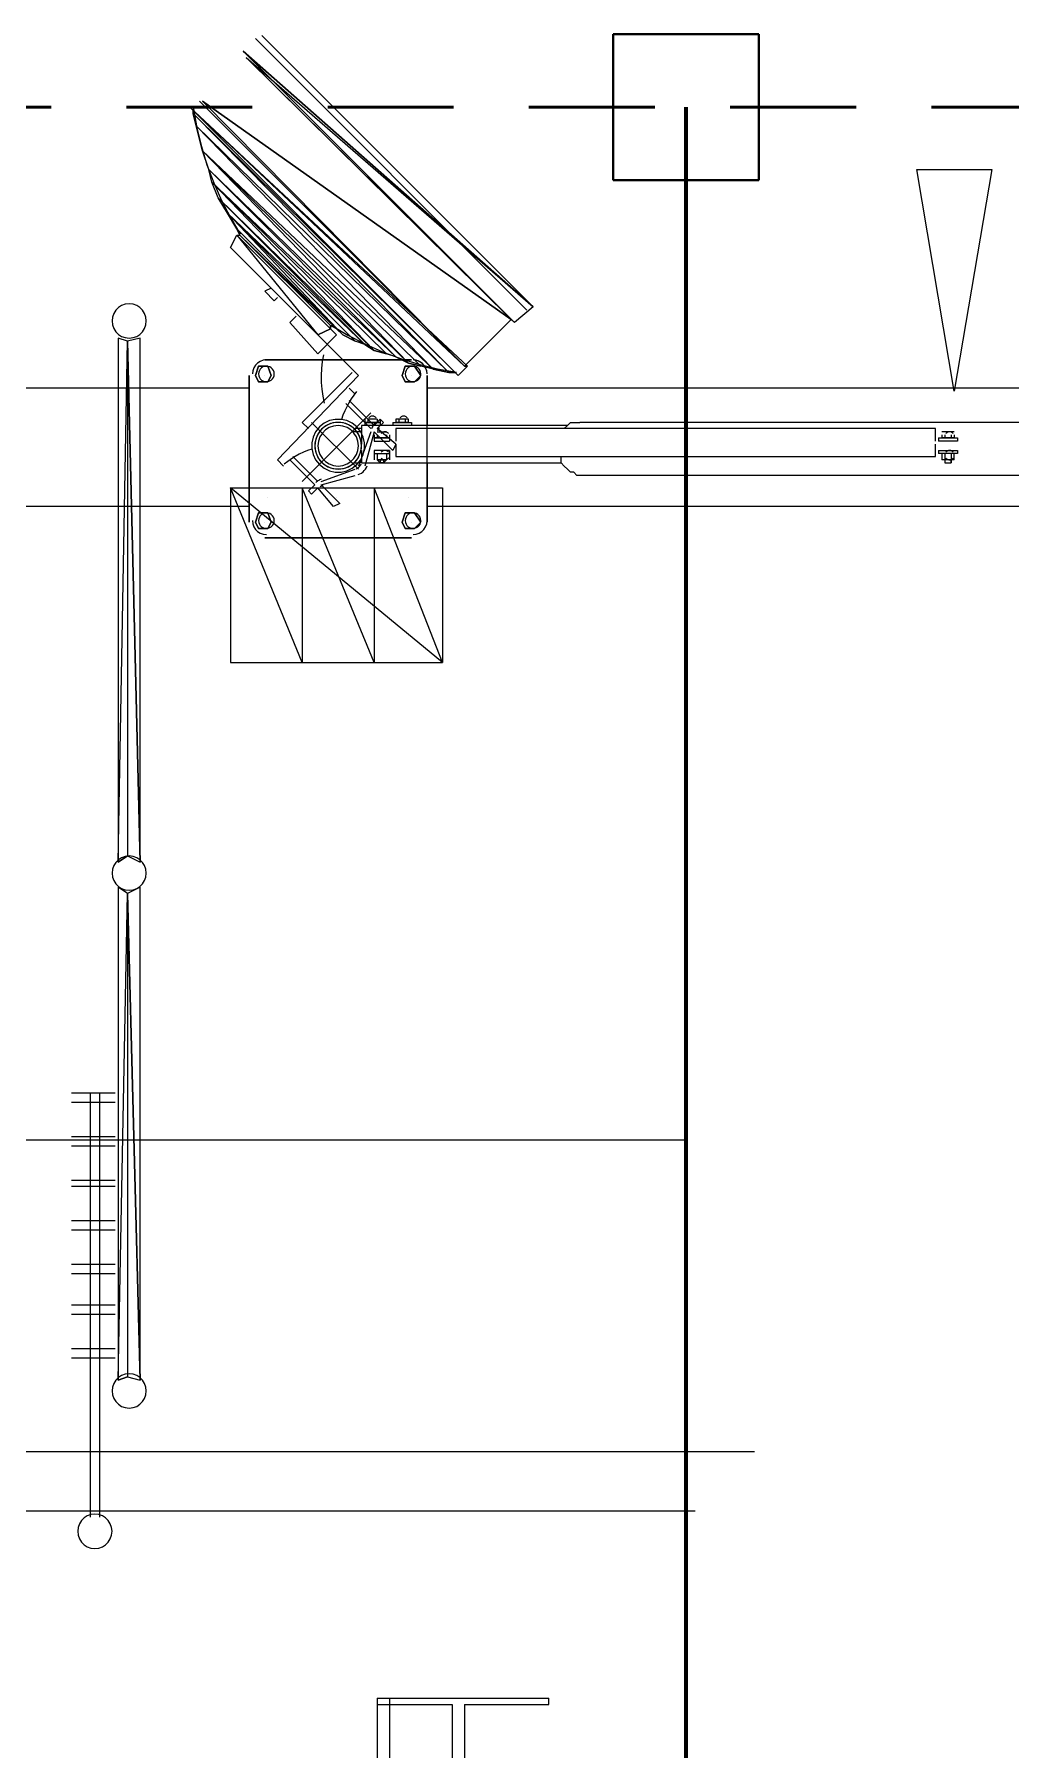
# Paper-space layout '03 Scan Locations' of a CAD drawing. Header units: millimetres. Extents: x 5 to 415, y 5 to 292.
# Drawn here: x 170.64 to 190.05, y 212.36 to 246.45 of the extents above; entities that cross this region are included whole.
import ezdxf

# ---------------------------------------------------------------- set-up
doc = ezdxf.new("R2010")
doc.units = ezdxf.units.MM
doc.linetypes.add('DASHED_REVIEW', pattern=[4, 2.5, -1.5])
for name, color, linetype in [('BEAMS', 7, 'Continuous'), ('EXISTING', 7, 'Continuous'), ('LOAD_BEARING_WALLS', 7, 'Continuous'), ('PHOTO_COLUMNS', 7, 'Continuous'), ('PROPOSED', 7, 'Continuous')]:
    doc.layers.add(name, color=color, linetype=linetype)

# ---------------------------------------------------------------- blocks, each defined once
blk = doc.blocks.new('SHEET_03')
at = {"layer": 'BEAMS', "color": 7, "linetype": 'DASHED_REVIEW', "lineweight": 50}
blk.add_line((136.476, 245), (207.032, 245), dxfattribs=at)
at = {"layer": 'EXISTING', "color": 254, "linetype": 'Continuous', "lineweight": 13}
for p, q in [((175.164, 246.426), (180.558, 241.032)), ((174.792, 246.116), (180.558, 241.032)), ((180.558, 241.032), (174.792, 246.116)), ((174.854, 245.992), (180.186, 240.722)), ((174.854, 245.992), (180.124, 240.784)), ((180.186, 240.722), (174.854, 245.992)), ((174.854, 245.992), (180.558, 241.032)), ((173.738, 245), (179.07, 239.668)), ((179.07, 239.668), (173.738, 245)), ((173.738, 245), (179.256, 239.854)), ((179.256, 239.854), (173.738, 245)), ((179.194, 239.854), (173.738, 245)), ((173.8, 244.938), (179.008, 239.73)), ((179.07, 239.668), (173.8, 244.938)), ((179.008, 239.73), (173.8, 244.876)), ((173.8, 244.876), (178.884, 239.73)), ((173.862, 244.628), (173.8, 244.876)), ((173.924, 245.124), (179.194, 239.854)), ((179.194, 239.854), (173.924, 245.124)), ((179.194, 239.854), (173.986, 245.124)), ((173.986, 245.124), (180.124, 240.784)), ((180.124, 240.784), (173.986, 245.124)), ((178.884, 239.73), (173.862, 244.628)), ((173.862, 244.628), (178.574, 239.792)), ((173.986, 244.132), (173.862, 244.628)), ((178.326, 239.854), (173.986, 244.132)), ((173.986, 244.132), (178.574, 239.792)), ((173.986, 244.132), (178.078, 239.916)), ((174.11, 243.76), (173.986, 244.132)), ((178.574, 239.792), (173.986, 244.132)), ((178.078, 239.916), (174.11, 243.76)), ((174.11, 243.76), (177.83, 240.04)), ((174.172, 243.512), (174.11, 243.76)), ((177.644, 240.102), (174.172, 243.512)), ((174.172, 243.512), (177.83, 240.04)), ((174.172, 243.512), (177.396, 240.164)), ((174.296, 243.202), (174.172, 243.512)), ((177.83, 240.04), (174.172, 243.512)), ((188.928, 239.358), (188.184, 243.76)), ((188.184, 243.76), (189.672, 243.76)), ((189.672, 243.76), (188.928, 239.358)), ((177.396, 240.164), (174.296, 243.202)), ((174.296, 243.202), (177.21, 240.288)), ((174.482, 242.892), (174.296, 243.202)), ((177.024, 240.35), (174.482, 242.892)), ((174.482, 242.892), (176.776, 240.474)), ((174.668, 242.582), (174.482, 242.892)), ((174.482, 242.892), (177.21, 240.288)), ((177.21, 240.288), (174.482, 242.892)), ((174.544, 242.21), (174.668, 242.458)), ((176.652, 240.598), (174.668, 242.582)), ((174.668, 242.582), (176.776, 240.474)), ((176.776, 240.474), (174.668, 242.582)), ((176.528, 240.598), (174.668, 242.458)), ((174.668, 242.458), (176.28, 240.474)), ((174.668, 242.458), (176.528, 240.598)), ((176.528, 240.66), (174.73, 242.458)), ((174.73, 242.458), (176.652, 240.598)), ((176.28, 240.474), (174.544, 242.21)), ((180.124, 240.784), (179.194, 239.854)), ((180.558, 241.032), (180.186, 240.722)), ((172.312, 240.412), (172.312, 229.996)), ((172.498, 240.35), (172.312, 240.412)), ((172.746, 240.412), (172.498, 240.35)), ((172.746, 229.996), (172.746, 240.412)), ((176.28, 240.474), (176.528, 240.598)), ((176.776, 240.474), (177.024, 240.35)), ((172.312, 229.996), (172.498, 240.35)), ((172.498, 240.35), (172.498, 230.12)), ((172.746, 229.996), (172.498, 240.35)), ((172.498, 240.35), (172.746, 229.996)), ((177.21, 240.288), (177.396, 240.164)), ((177.396, 240.164), (177.644, 240.102)), ((177.83, 240.04), (177.644, 240.102)), ((177.83, 240.04), (178.078, 239.916)), ((178.078, 239.916), (178.326, 239.854)), ((178.574, 239.792), (178.326, 239.854)), ((178.574, 239.792), (178.884, 239.73)), ((178.884, 239.73), (179.008, 239.73)), ((179.256, 239.854), (179.07, 239.668)), ((174.544, 237.436), (174.544, 233.964)), ((178.76, 233.964), (174.544, 237.436)), ((174.544, 237.436), (178.76, 237.436)), ((174.544, 237.436), (175.97, 237.436)), ((175.97, 233.964), (174.544, 237.436)), ((175.97, 237.436), (177.396, 237.436)), ((177.396, 233.964), (175.97, 237.436)), ((175.97, 237.436), (175.97, 233.964)), ((177.396, 237.436), (177.396, 233.964)), ((177.396, 237.436), (178.76, 237.436)), ((178.76, 233.964), (177.396, 237.436)), ((178.76, 237.436), (178.76, 233.964)), ((174.544, 233.964), (178.76, 233.964)), ((174.544, 233.964), (175.97, 233.964)), ((175.97, 233.964), (177.396, 233.964)), ((177.396, 233.964), (178.76, 233.964)), ((172.498, 230.12), (172.312, 229.996)), ((172.498, 230.12), (172.746, 229.996)), ((172.312, 229.5), (172.312, 219.704)), ((172.498, 229.376), (172.312, 229.5)), ((172.746, 229.5), (172.498, 229.376)), ((172.746, 219.704), (172.746, 229.5)), ((172.312, 219.704), (172.498, 229.376)), ((172.498, 229.376), (172.498, 219.766)), ((172.746, 219.704), (172.498, 229.376)), ((172.498, 229.376), (172.746, 219.704)), ((172.25, 225.408), (171.382, 225.408)), ((171.754, 225.408), (171.754, 219.58)), ((171.94, 225.408), (171.94, 219.58)), ((172.25, 225.222), (171.382, 225.222)), ((172.25, 224.54), (171.382, 224.54)), ((172.25, 224.354), (171.382, 224.354)), ((172.25, 223.672), (171.382, 223.672)), ((172.25, 223.548), (171.382, 223.548)), ((172.25, 222.866), (171.382, 222.866)), ((172.25, 222.68), (171.382, 222.68)), ((172.25, 221.998), (171.382, 221.998)), ((172.25, 221.812), (171.382, 221.812)), ((172.25, 221.192), (171.382, 221.192)), ((172.25, 221.006), (171.382, 221.006)), ((172.25, 220.324), (171.382, 220.324)), ((172.25, 220.138), (171.382, 220.138)), ((171.754, 219.58), (171.754, 216.976)), ((171.94, 219.58), (171.94, 216.976)), ((172.498, 219.766), (172.312, 219.704)), ((172.498, 219.766), (172.746, 219.704)), ((184.96, 218.278), (145.714, 218.278)), ((183.782, 217.1), (144.536, 217.1)), ((171.541, 216.847), (171.515, 216.775)), ((171.581, 216.91), (171.541, 216.847)), ((171.634, 216.963), (171.581, 216.91)), ((171.697, 217.003), (171.634, 216.963)), ((171.769, 217.029), (171.697, 217.003)), ((171.847, 217.038), (171.769, 217.029)), ((171.925, 217.029), (171.847, 217.038)), ((171.997, 217.003), (171.925, 217.029)), ((172.06, 216.963), (171.997, 217.003)), ((172.113, 216.91), (172.06, 216.963)), ((172.153, 216.847), (172.113, 216.91)), ((172.179, 216.775), (172.153, 216.847)), ((171.515, 216.775), (171.506, 216.697)), ((171.506, 216.697), (171.515, 216.619)), ((171.515, 216.619), (171.541, 216.547)), ((171.541, 216.547), (171.581, 216.484)), ((172.113, 216.484), (172.153, 216.547)), ((172.153, 216.547), (172.179, 216.619)), ((172.188, 216.697), (172.179, 216.775)), ((172.179, 216.619), (172.188, 216.697)), ((171.581, 216.484), (171.634, 216.431)), ((171.634, 216.431), (171.697, 216.391)), ((171.697, 216.391), (171.769, 216.365)), ((171.769, 216.365), (171.847, 216.356)), ((171.847, 216.356), (171.925, 216.365)), ((171.925, 216.365), (171.997, 216.391)), ((171.997, 216.391), (172.06, 216.431)), ((172.06, 216.431), (172.113, 216.484)), ((177.458, 213.38), (180.868, 213.38)), ((177.458, 213.38), (177.458, 209.722)), ((177.458, 213.256), (178.946, 213.256)), ((177.706, 213.38), (177.706, 209.722)), ((178.946, 213.256), (178.946, 209.846)), ((179.194, 213.256), (179.194, 209.846)), ((179.194, 213.256), (180.868, 213.256)), ((180.868, 213.256), (180.868, 213.38))]:
    blk.add_line(p, q, dxfattribs=at)
at = {"layer": 'EXISTING', "color": 254, "linetype": 'Continuous', "lineweight": 25}
blk.add_line((136.476, 224.478), (183.596, 224.478), dxfattribs=at)
at = {"layer": 'LOAD_BEARING_WALLS', "color": 7, "linetype": 'Continuous', "lineweight": 70}
blk.add_line((183.596, 245), (183.596, 125.09), dxfattribs=at)
at = {"layer": 'PHOTO_COLUMNS', "color": 7, "linetype": 'Continuous', "lineweight": 40}
for p, q in [((182.146, 246.45), (185.046, 246.45)), ((182.146, 243.55), (182.146, 246.45)), ((185.046, 246.45), (185.046, 243.55)), ((185.046, 243.55), (182.146, 243.55))]:
    blk.add_line(p, q, dxfattribs=at)
at = {"layer": 'PROPOSED', "color": 250, "linetype": 'Continuous', "lineweight": 13}
for p, q in [((175.04, 246.364), (180.434, 240.97)), ((174.792, 246.116), (180.186, 240.722)), ((173.8, 244.938), (173.738, 245)), ((173.8, 244.876), (173.8, 244.938)), ((173.807, 244.967), (173.874, 244.59)), ((173.874, 244.59), (173.964, 244.218)), ((173.964, 244.218), (174.076, 243.853)), ((174.076, 243.853), (174.21, 243.495)), ((174.21, 243.495), (174.365, 243.146)), ((174.365, 243.146), (174.541, 242.806)), ((174.541, 242.806), (174.738, 242.477)), ((174.73, 242.458), (174.668, 242.582)), ((174.668, 242.458), (174.73, 242.458)), ((175.35, 241.404), (175.226, 241.342)), ((172.379, 241.059), (172.316, 241.019)), ((172.451, 241.085), (172.379, 241.059)), ((172.529, 241.094), (172.451, 241.085)), ((172.607, 241.085), (172.529, 241.094)), ((172.679, 241.059), (172.607, 241.085)), ((172.742, 241.019), (172.679, 241.059)), ((175.226, 241.342), (175.412, 241.156)), ((175.474, 241.218), (175.412, 241.156)), ((172.197, 240.831), (172.188, 240.753)), ((172.188, 240.753), (172.197, 240.675)), ((172.223, 240.903), (172.197, 240.831)), ((172.263, 240.966), (172.223, 240.903)), ((172.316, 241.019), (172.263, 240.966)), ((172.795, 240.966), (172.742, 241.019)), ((172.835, 240.903), (172.795, 240.966)), ((172.861, 240.831), (172.835, 240.903)), ((172.87, 240.753), (172.861, 240.831)), ((172.861, 240.675), (172.87, 240.753)), ((175.846, 240.846), (175.722, 240.722)), ((176.28, 240.102), (175.722, 240.722)), ((179.194, 239.854), (180.124, 240.784)), ((180.186, 240.722), (180.124, 240.784)), ((172.197, 240.675), (172.223, 240.603)), ((172.223, 240.603), (172.263, 240.54)), ((172.263, 240.54), (172.316, 240.487)), ((172.316, 240.487), (172.379, 240.447)), ((172.379, 240.447), (172.451, 240.421)), ((172.451, 240.421), (172.529, 240.412)), ((172.529, 240.412), (172.607, 240.421)), ((172.607, 240.421), (172.679, 240.447)), ((172.679, 240.447), (172.742, 240.487)), ((172.742, 240.487), (172.795, 240.54)), ((172.795, 240.54), (172.835, 240.603)), ((172.835, 240.603), (172.861, 240.675)), ((176.528, 240.598), (176.28, 240.474)), ((176.652, 240.474), (176.28, 240.102)), ((176.28, 240.474), (177.086, 239.668)), ((176.652, 240.598), (176.528, 240.66)), ((176.528, 240.66), (176.528, 240.598)), ((176.528, 240.598), (176.528, 240.66)), ((176.528, 240.598), (176.652, 240.474)), ((176.547, 240.668), (176.876, 240.471)), ((176.776, 240.474), (176.652, 240.598)), ((177.024, 240.35), (176.776, 240.474)), ((176.876, 240.471), (177.216, 240.295)), ((176.39, 240.081), (176.365, 239.945)), ((177.21, 240.288), (177.024, 240.35)), ((177.396, 240.164), (177.21, 240.288)), ((177.216, 240.295), (177.565, 240.14)), ((177.644, 240.102), (177.396, 240.164)), ((177.565, 240.14), (177.923, 240.006)), ((178.078, 239.916), (177.83, 240.04)), ((174.985, 239.763), (174.978, 239.699)), ((175.006, 239.822), (174.985, 239.763)), ((175.039, 239.873), (175.006, 239.822)), ((175.083, 239.917), (175.039, 239.873)), ((175.102, 239.854), (175.04, 239.668)), ((175.04, 239.668), (175.102, 239.854)), ((175.134, 239.95), (175.083, 239.917)), ((175.288, 239.854), (175.102, 239.854)), ((175.102, 239.854), (175.288, 239.854)), ((175.106, 239.735), (175.102, 239.699)), ((175.102, 239.699), (175.106, 239.663)), ((175.118, 239.767), (175.106, 239.735)), ((175.136, 239.796), (175.118, 239.767)), ((175.193, 239.971), (175.134, 239.95)), ((175.16, 239.82), (175.136, 239.796)), ((175.189, 239.838), (175.16, 239.82)), ((175.221, 239.85), (175.189, 239.838)), ((175.257, 239.978), (175.193, 239.971)), ((175.257, 239.854), (175.221, 239.85)), ((178.14, 239.978), (175.226, 239.978)), ((175.226, 239.978), (178.14, 239.978)), ((175.293, 239.85), (175.257, 239.854)), ((175.35, 239.668), (175.288, 239.854)), ((175.288, 239.854), (175.35, 239.668)), ((175.325, 239.838), (175.293, 239.85)), ((175.354, 239.82), (175.325, 239.838)), ((175.378, 239.796), (175.354, 239.82)), ((175.396, 239.767), (175.378, 239.796)), ((175.408, 239.735), (175.396, 239.767)), ((175.412, 239.699), (175.408, 239.735)), ((175.408, 239.663), (175.412, 239.699)), ((175.97, 238.738), (176.962, 239.73)), ((176.349, 239.808), (176.342, 239.67)), ((176.365, 239.945), (176.349, 239.808)), ((177.923, 240.006), (178.288, 239.894)), ((178.016, 239.854), (177.954, 239.668)), ((177.954, 239.668), (178.016, 239.854)), ((178.202, 239.854), (178.016, 239.854)), ((178.016, 239.854), (178.202, 239.854)), ((178.02, 239.735), (178.016, 239.699)), ((178.016, 239.699), (178.02, 239.663)), ((178.032, 239.767), (178.02, 239.735)), ((178.05, 239.796), (178.032, 239.767)), ((178.074, 239.82), (178.05, 239.796)), ((178.103, 239.838), (178.074, 239.82)), ((178.326, 239.854), (178.078, 239.916)), ((178.135, 239.85), (178.103, 239.838)), ((178.171, 239.854), (178.135, 239.85)), ((178.223, 239.973), (178.171, 239.978)), ((178.235, 239.971), (178.171, 239.978)), ((178.207, 239.85), (178.171, 239.854)), ((178.326, 239.668), (178.202, 239.854)), ((178.202, 239.854), (178.326, 239.668)), ((178.239, 239.838), (178.207, 239.85)), ((178.273, 239.959), (178.223, 239.973)), ((178.294, 239.95), (178.235, 239.971)), ((178.268, 239.82), (178.239, 239.838)), ((178.292, 239.796), (178.268, 239.82)), ((178.318, 239.936), (178.273, 239.959)), ((178.288, 239.894), (178.66, 239.804)), ((178.31, 239.767), (178.292, 239.796)), ((178.346, 239.917), (178.294, 239.95)), ((178.322, 239.735), (178.31, 239.767)), ((178.358, 239.906), (178.318, 239.936)), ((178.326, 239.699), (178.322, 239.735)), ((178.322, 239.663), (178.326, 239.699)), ((178.389, 239.873), (178.346, 239.917)), ((178.393, 239.868), (178.358, 239.906)), ((178.422, 239.822), (178.389, 239.873)), ((178.42, 239.825), (178.393, 239.868)), ((178.439, 239.776), (178.42, 239.825)), ((178.443, 239.763), (178.422, 239.822)), ((178.442, 239.765), (178.439, 239.776)), ((178.444, 239.755), (178.442, 239.765)), ((178.45, 239.699), (178.443, 239.763)), ((178.446, 239.744), (178.444, 239.755)), ((178.448, 239.732), (178.446, 239.744)), ((178.449, 239.721), (178.448, 239.732)), ((178.45, 239.71), (178.449, 239.721)), ((178.45, 239.699), (178.45, 239.71)), ((178.884, 239.73), (178.574, 239.792)), ((178.66, 239.804), (179.037, 239.737)), ((179.008, 239.73), (178.884, 239.73)), ((179.07, 239.668), (179.008, 239.73)), ((179.194, 239.854), (179.256, 239.854)), ((174.916, 239.42), (151.604, 239.42)), ((174.916, 239.668), (174.916, 236.754)), ((174.916, 236.754), (174.916, 239.668)), ((175.04, 239.668), (175.102, 239.544)), ((175.102, 239.544), (175.04, 239.668)), ((175.102, 239.544), (175.288, 239.544)), ((175.288, 239.544), (175.102, 239.544)), ((175.106, 239.663), (175.118, 239.631)), ((175.118, 239.631), (175.136, 239.602)), ((175.136, 239.602), (175.16, 239.578)), ((175.16, 239.578), (175.189, 239.56)), ((175.189, 239.56), (175.221, 239.548)), ((175.221, 239.548), (175.257, 239.544)), ((175.226, 239.668), (175.226, 239.668)), ((175.257, 239.544), (175.293, 239.548)), ((175.288, 239.544), (175.35, 239.668)), ((175.35, 239.668), (175.288, 239.544)), ((175.293, 239.548), (175.325, 239.56)), ((175.325, 239.56), (175.354, 239.578)), ((175.354, 239.578), (175.378, 239.602)), ((175.378, 239.602), (175.396, 239.631)), ((175.396, 239.631), (175.408, 239.663)), ((175.474, 237.994), (177.086, 239.668)), ((176.342, 239.67), (176.345, 239.532)), ((176.345, 239.532), (176.356, 239.394)), ((176.356, 239.394), (176.377, 239.258)), ((177.024, 239.296), (176.9, 239.42)), ((177.049, 239.349), (176.994, 239.276)), ((177.954, 239.668), (178.016, 239.544)), ((178.016, 239.544), (177.954, 239.668)), ((178.016, 239.544), (178.202, 239.544)), ((178.202, 239.544), (178.016, 239.544)), ((178.02, 239.663), (178.032, 239.631)), ((178.032, 239.631), (178.05, 239.602)), ((178.05, 239.602), (178.074, 239.578)), ((178.074, 239.578), (178.103, 239.56)), ((178.103, 239.56), (178.135, 239.548)), ((178.135, 239.548), (178.171, 239.544)), ((178.14, 239.668), (178.14, 239.668)), ((178.171, 239.544), (178.207, 239.548)), ((178.202, 239.544), (178.326, 239.668)), ((178.326, 239.668), (178.202, 239.544)), ((178.207, 239.548), (178.239, 239.56)), ((178.239, 239.56), (178.268, 239.578)), ((178.268, 239.578), (178.292, 239.602)), ((178.292, 239.602), (178.31, 239.631)), ((178.31, 239.631), (178.322, 239.663)), ((178.45, 238.986), (178.45, 239.668)), ((178.45, 239.668), (178.45, 238.676)), ((199.034, 239.42), (178.45, 239.42)), ((176.377, 239.258), (176.407, 239.122)), ((176.853, 239.045), (176.814, 238.964)), ((177.334, 238.614), (176.838, 239.11)), ((176.896, 239.125), (176.853, 239.045)), ((176.943, 239.202), (176.896, 239.125)), ((177.396, 238.676), (176.9, 239.172)), ((176.994, 239.276), (176.943, 239.202)), ((177.334, 238.924), (175.97, 237.56)), ((175.97, 237.56), (177.334, 238.924)), ((176.094, 238.614), (175.97, 238.738)), ((177.086, 237.808), (176.156, 238.738)), ((176.406, 238.721), (176.31, 238.646)), ((176.438, 238.669), (176.354, 238.602)), ((176.479, 238.691), (176.392, 238.636)), ((176.512, 238.772), (176.406, 238.721)), ((176.532, 238.713), (176.438, 238.669)), ((176.576, 238.726), (176.479, 238.691)), ((176.591, 238.665), (176.506, 238.635)), ((176.625, 238.797), (176.512, 238.772)), ((176.632, 238.735), (176.532, 238.713)), ((176.683, 238.738), (176.576, 238.726)), ((176.683, 238.676), (176.591, 238.665)), ((176.741, 238.797), (176.625, 238.797)), ((176.734, 238.735), (176.632, 238.735)), ((176.79, 238.726), (176.683, 238.738)), ((176.775, 238.665), (176.683, 238.676)), ((176.834, 238.713), (176.734, 238.735)), ((176.854, 238.772), (176.741, 238.797)), ((176.779, 238.881), (176.748, 238.796)), ((176.86, 238.635), (176.775, 238.665)), ((176.814, 238.964), (176.779, 238.881)), ((176.888, 238.691), (176.79, 238.726)), ((176.928, 238.669), (176.834, 238.713)), ((176.96, 238.721), (176.854, 238.772)), ((176.974, 238.636), (176.888, 238.691)), ((177.012, 238.602), (176.928, 238.669)), ((177.056, 238.646), (176.96, 238.721)), ((181.24, 238.676), (177.148, 238.676)), ((177.148, 238.676), (177.148, 238.304)), ((177.21, 238.8), (177.21, 238.738)), ((177.52, 238.738), (177.21, 238.738)), ((177.21, 238.738), (177.21, 238.676)), ((177.21, 238.738), (177.52, 238.738)), ((177.52, 238.676), (177.21, 238.676)), ((177.458, 238.8), (177.272, 238.8)), ((177.272, 238.8), (177.272, 238.738)), ((177.272, 238.8), (177.272, 238.8)), ((177.299, 238.834), (177.291, 238.825)), ((177.308, 238.842), (177.299, 238.834)), ((177.318, 238.849), (177.308, 238.842)), ((177.329, 238.855), (177.318, 238.849)), ((177.341, 238.859), (177.329, 238.855)), ((177.353, 238.861), (177.341, 238.859)), ((177.365, 238.862), (177.353, 238.861)), ((177.371, 238.659), (177.362, 238.643)), ((177.377, 238.861), (177.365, 238.862)), ((177.38, 238.675), (177.371, 238.659)), ((177.389, 238.859), (177.377, 238.861)), ((177.391, 238.69), (177.38, 238.675)), ((177.401, 238.855), (177.389, 238.859)), ((177.403, 238.705), (177.391, 238.69)), ((177.52, 238.8), (177.396, 238.676)), ((177.412, 238.849), (177.401, 238.855)), ((177.416, 238.718), (177.403, 238.705)), ((177.422, 238.842), (177.412, 238.849)), ((177.431, 238.834), (177.422, 238.842)), ((177.439, 238.825), (177.431, 238.834)), ((177.458, 238.8), (177.458, 238.738)), ((177.458, 238.8), (177.458, 238.8)), ((177.458, 238.614), (177.582, 238.738)), ((177.582, 238.738), (177.52, 238.8)), ((177.52, 238.8), (177.52, 238.738)), ((177.52, 238.738), (177.52, 238.676)), ((177.768, 238.738), (177.768, 238.676)), ((177.768, 238.738), (178.14, 238.738)), ((178.14, 238.676), (177.768, 238.676)), ((178.078, 238.8), (177.83, 238.8)), ((177.83, 238.8), (177.83, 238.738)), ((177.83, 238.8), (177.83, 238.8)), ((178.078, 238.738), (177.83, 238.738)), ((177.892, 238.8), (177.892, 238.738)), ((177.919, 238.834), (177.911, 238.825)), ((177.928, 238.842), (177.919, 238.834)), ((177.938, 238.849), (177.928, 238.842)), ((177.949, 238.855), (177.938, 238.849)), ((177.961, 238.859), (177.949, 238.855)), ((177.973, 238.861), (177.961, 238.859)), ((177.985, 238.862), (177.973, 238.861)), ((177.997, 238.861), (177.985, 238.862)), ((178.009, 238.859), (177.997, 238.861)), ((178.021, 238.855), (178.009, 238.859)), ((178.016, 238.8), (178.016, 238.738)), ((178.032, 238.849), (178.021, 238.855)), ((178.042, 238.842), (178.032, 238.849)), ((178.051, 238.834), (178.042, 238.842)), ((178.059, 238.825), (178.051, 238.834)), ((178.078, 238.738), (178.078, 238.8)), ((178.078, 238.8), (178.078, 238.8)), ((178.14, 238.738), (178.14, 238.676)), ((178.45, 236.754), (178.45, 238.986)), ((181.178, 238.614), (181.24, 238.676)), ((181.24, 238.676), (181.302, 238.738)), ((181.302, 238.738), (181.426, 238.738)), ((181.426, 238.738), (181.488, 238.738)), ((194.384, 238.738), (181.488, 238.738)), ((176.184, 238.444), (176.159, 238.331)), ((176.159, 238.331), (176.159, 238.215)), ((176.235, 238.55), (176.184, 238.444)), ((176.23, 238.38), (176.218, 238.273)), ((176.243, 238.424), (176.221, 238.324)), ((176.221, 238.324), (176.221, 238.222)), ((176.265, 238.478), (176.23, 238.38)), ((176.31, 238.646), (176.235, 238.55)), ((176.288, 238.518), (176.243, 238.424)), ((176.32, 238.564), (176.265, 238.478)), ((176.291, 238.365), (176.28, 238.273)), ((176.354, 238.602), (176.288, 238.518)), ((176.321, 238.45), (176.291, 238.365)), ((176.392, 238.636), (176.32, 238.564)), ((176.369, 238.525), (176.321, 238.45)), ((176.431, 238.587), (176.369, 238.525)), ((176.506, 238.635), (176.431, 238.587)), ((176.935, 238.587), (176.86, 238.635)), ((176.997, 238.525), (176.935, 238.587)), ((177.148, 238.552), (176.962, 238.552)), ((177.046, 238.564), (176.974, 238.636)), ((177.045, 238.45), (176.997, 238.525)), ((177.079, 238.518), (177.012, 238.602)), ((177.148, 238.614), (177.024, 238.614)), ((177.024, 238.614), (177.024, 238.552)), ((177.075, 238.365), (177.045, 238.45)), ((177.101, 238.478), (177.046, 238.564)), ((177.131, 238.55), (177.056, 238.646)), ((177.086, 238.273), (177.075, 238.365)), ((177.123, 238.424), (177.079, 238.518)), ((177.334, 238.552), (177.086, 237.87)), ((177.136, 238.38), (177.101, 238.478)), ((177.145, 238.324), (177.123, 238.424)), ((177.182, 238.444), (177.131, 238.55)), ((177.148, 238.273), (177.136, 238.38)), ((177.145, 238.222), (177.145, 238.324)), ((177.207, 238.331), (177.182, 238.444)), ((177.207, 238.215), (177.207, 238.331)), ((177.396, 238.552), (177.21, 237.87)), ((177.354, 238.626), (177.348, 238.608)), ((177.362, 238.643), (177.354, 238.626)), ((177.768, 238.18), (177.396, 238.552)), ((177.396, 238.49), (177.396, 238.428)), ((177.396, 238.428), (177.706, 238.428)), ((177.706, 238.428), (177.396, 238.428)), ((177.396, 238.428), (177.396, 238.366)), ((177.396, 238.366), (177.706, 238.366)), ((177.83, 238.304), (177.458, 238.614)), ((177.458, 238.552), (177.644, 238.552)), ((177.458, 238.49), (177.458, 238.428)), ((177.458, 238.49), (177.458, 238.49)), ((177.469, 238.579), (177.466, 238.57)), ((177.474, 238.589), (177.469, 238.579)), ((177.478, 238.598), (177.474, 238.589)), ((177.484, 238.607), (177.478, 238.598)), ((177.49, 238.615), (177.484, 238.607)), ((177.496, 238.623), (177.49, 238.615)), ((177.503, 238.631), (177.496, 238.623)), ((177.547, 238.524), (177.539, 238.515)), ((177.556, 238.532), (177.547, 238.524)), ((177.566, 238.539), (177.556, 238.532)), ((177.577, 238.545), (177.566, 238.539)), ((177.589, 238.549), (177.577, 238.545)), ((177.601, 238.551), (177.589, 238.549)), ((177.613, 238.552), (177.601, 238.551)), ((177.625, 238.551), (177.613, 238.552)), ((177.637, 238.549), (177.625, 238.551)), ((177.649, 238.545), (177.637, 238.549)), ((177.644, 238.49), (177.644, 238.428)), ((177.644, 238.49), (177.644, 238.49)), ((177.66, 238.539), (177.649, 238.545)), ((177.67, 238.532), (177.66, 238.539)), ((177.679, 238.524), (177.67, 238.532)), ((177.687, 238.515), (177.679, 238.524)), ((177.706, 238.49), (177.706, 238.428)), ((177.706, 238.428), (177.706, 238.366)), ((188.556, 238.614), (177.83, 238.614)), ((177.83, 238.614), (177.83, 238.366)), ((188.556, 238.366), (188.556, 238.614)), ((188.618, 238.428), (188.618, 238.366)), ((188.618, 238.428), (188.99, 238.428)), ((188.99, 238.366), (188.618, 238.366)), ((188.928, 238.552), (188.68, 238.552)), ((188.68, 238.49), (188.68, 238.428)), ((188.68, 238.49), (188.68, 238.49)), ((188.928, 238.428), (188.68, 238.428)), ((188.742, 238.49), (188.742, 238.428)), ((188.769, 238.524), (188.761, 238.515)), ((188.778, 238.532), (188.769, 238.524)), ((188.788, 238.539), (188.778, 238.532)), ((188.799, 238.545), (188.788, 238.539)), ((188.811, 238.549), (188.799, 238.545)), ((188.823, 238.551), (188.811, 238.549)), ((188.835, 238.552), (188.823, 238.551)), ((188.847, 238.551), (188.835, 238.552)), ((188.859, 238.549), (188.847, 238.551)), ((188.871, 238.545), (188.859, 238.549)), ((188.866, 238.49), (188.866, 238.428)), ((188.882, 238.539), (188.871, 238.545)), ((188.892, 238.532), (188.882, 238.539)), ((188.901, 238.524), (188.892, 238.532)), ((188.909, 238.515), (188.901, 238.524)), ((188.928, 238.49), (188.928, 238.428)), ((188.928, 238.49), (188.928, 238.49)), ((188.99, 238.428), (188.99, 238.366)), ((175.598, 237.87), (175.474, 237.994)), ((175.754, 238.013), (175.68, 237.962)), ((176.218, 237.498), (175.722, 237.994)), ((175.831, 238.06), (175.754, 238.013)), ((176.28, 237.56), (175.784, 238.056)), ((175.911, 238.103), (175.831, 238.06)), ((175.992, 238.142), (175.911, 238.103)), ((176.075, 238.177), (175.992, 238.142)), ((176.16, 238.208), (176.075, 238.177)), ((176.159, 238.215), (176.184, 238.102)), ((176.184, 238.102), (176.235, 237.996)), ((176.218, 238.273), (176.23, 238.166)), ((176.221, 238.222), (176.243, 238.122)), ((176.23, 238.166), (176.265, 238.069)), ((176.235, 237.996), (176.31, 237.9)), ((176.243, 238.122), (176.288, 238.028)), ((176.265, 238.069), (176.32, 237.982)), ((176.28, 238.273), (176.291, 238.181)), ((176.288, 238.028), (176.354, 237.944)), ((176.291, 238.181), (176.321, 238.096)), ((176.32, 237.982), (176.392, 237.91)), ((176.321, 238.096), (176.369, 238.021)), ((176.369, 238.021), (176.431, 237.959)), ((176.935, 237.959), (176.997, 238.021)), ((176.974, 237.91), (177.046, 237.982)), ((176.997, 238.021), (177.045, 238.096)), ((177.012, 237.944), (177.079, 238.028)), ((177.045, 238.096), (177.075, 238.181)), ((177.046, 237.982), (177.101, 238.069)), ((177.056, 237.9), (177.131, 237.996)), ((177.075, 238.181), (177.086, 238.273)), ((177.079, 238.028), (177.123, 238.122)), ((177.101, 238.069), (177.136, 238.166)), ((177.123, 238.122), (177.145, 238.222)), ((177.131, 237.996), (177.182, 238.102)), ((177.136, 238.166), (177.148, 238.273)), ((177.148, 238.18), (177.148, 237.932)), ((177.182, 238.102), (177.207, 238.215)), ((177.706, 238.18), (177.396, 238.18)), ((177.396, 238.18), (177.396, 238.118)), ((177.396, 238.118), (177.396, 237.994)), ((177.396, 238.118), (177.706, 238.118)), ((177.458, 238.118), (177.644, 238.118)), ((177.458, 238.118), (177.458, 237.994)), ((177.458, 238.118), (177.458, 238.118)), ((177.458, 237.994), (177.458, 237.994)), ((177.52, 237.932), (177.458, 237.994)), ((177.644, 237.994), (177.458, 237.994)), ((177.458, 237.994), (177.644, 237.994)), ((177.52, 237.994), (177.52, 237.932)), ((177.547, 238.152), (177.539, 238.143)), ((177.539, 238.031), (177.547, 238.022)), ((177.556, 238.16), (177.547, 238.152)), ((177.547, 238.022), (177.556, 238.014)), ((177.566, 238.167), (177.556, 238.16)), ((177.556, 238.014), (177.566, 238.007)), ((177.577, 238.173), (177.566, 238.167)), ((177.566, 238.007), (177.577, 238.001)), ((177.589, 238.177), (177.577, 238.173)), ((177.577, 238.001), (177.589, 237.997)), ((177.582, 237.994), (177.582, 237.932)), ((177.644, 237.994), (177.582, 237.932)), ((177.601, 238.179), (177.589, 238.177)), ((177.589, 237.997), (177.601, 237.995)), ((177.613, 238.18), (177.601, 238.179)), ((177.601, 237.995), (177.613, 237.994)), ((177.625, 238.179), (177.613, 238.18)), ((177.613, 237.994), (177.625, 237.995)), ((177.637, 238.177), (177.625, 238.179)), ((177.625, 237.995), (177.637, 237.997)), ((177.649, 238.173), (177.637, 238.177)), ((177.637, 237.997), (177.649, 238.001)), ((177.644, 238.118), (177.644, 237.994)), ((177.644, 238.118), (177.644, 238.118)), ((177.644, 237.994), (177.644, 237.994)), ((177.66, 238.167), (177.649, 238.173)), ((177.649, 238.001), (177.66, 238.007)), ((177.67, 238.16), (177.66, 238.167)), ((177.66, 238.007), (177.67, 238.014)), ((177.679, 238.152), (177.67, 238.16)), ((177.67, 238.014), (177.679, 238.022)), ((177.687, 238.143), (177.679, 238.152)), ((177.679, 238.022), (177.687, 238.031)), ((177.706, 238.18), (177.706, 238.118)), ((177.706, 238.118), (177.706, 237.994)), ((177.83, 238.304), (177.768, 238.18)), ((177.83, 238.304), (177.83, 238.056)), ((177.83, 238.056), (188.556, 238.056)), ((181.116, 237.932), (181.116, 238.056)), ((188.556, 238.056), (188.556, 238.304)), ((188.618, 238.18), (188.618, 238.118)), ((188.618, 238.18), (188.99, 238.18)), ((188.99, 238.118), (188.618, 238.118)), ((188.928, 238.118), (188.68, 238.118)), ((188.68, 238.118), (188.68, 237.994)), ((188.68, 238.118), (188.68, 238.118)), ((188.928, 237.994), (188.68, 237.994)), ((188.68, 237.994), (188.68, 237.994)), ((188.742, 238.118), (188.742, 237.994)), ((188.742, 237.994), (188.742, 237.994)), ((188.742, 237.994), (188.742, 237.932)), ((188.866, 237.994), (188.742, 237.994)), ((188.769, 238.152), (188.761, 238.143)), ((188.761, 238.031), (188.769, 238.022)), ((188.778, 238.16), (188.769, 238.152)), ((188.769, 238.022), (188.778, 238.014)), ((188.788, 238.167), (188.778, 238.16)), ((188.778, 238.014), (188.788, 238.007)), ((188.799, 238.173), (188.788, 238.167)), ((188.788, 238.007), (188.799, 238.001)), ((188.811, 238.177), (188.799, 238.173)), ((188.799, 238.001), (188.811, 237.997)), ((188.823, 238.179), (188.811, 238.177)), ((188.811, 237.997), (188.823, 237.995)), ((188.835, 238.18), (188.823, 238.179)), ((188.823, 237.995), (188.835, 237.994)), ((188.847, 238.179), (188.835, 238.18)), ((188.835, 237.994), (188.847, 237.995)), ((188.859, 238.177), (188.847, 238.179)), ((188.847, 237.995), (188.859, 237.997)), ((188.871, 238.173), (188.859, 238.177)), ((188.859, 237.997), (188.871, 238.001)), ((188.866, 238.118), (188.866, 237.994)), ((188.866, 237.994), (188.866, 237.932)), ((188.866, 237.994), (188.866, 237.994)), ((188.866, 237.932), (188.866, 237.994)), ((188.882, 238.167), (188.871, 238.173)), ((188.871, 238.001), (188.882, 238.007)), ((188.892, 238.16), (188.882, 238.167)), ((188.882, 238.007), (188.892, 238.014)), ((188.901, 238.152), (188.892, 238.16)), ((188.892, 238.014), (188.901, 238.022)), ((188.909, 238.143), (188.901, 238.152)), ((188.901, 238.022), (188.909, 238.031)), ((188.928, 237.994), (188.928, 238.118)), ((188.928, 238.118), (188.928, 238.118)), ((188.928, 237.994), (188.928, 237.994)), ((188.99, 238.18), (188.99, 238.118)), ((175.68, 237.962), (175.607, 237.907)), ((176.31, 237.9), (176.406, 237.825)), ((176.342, 237.56), (177.024, 237.808)), ((176.342, 237.498), (177.024, 237.684)), ((176.354, 237.944), (176.438, 237.877)), ((176.392, 237.91), (176.479, 237.855)), ((176.406, 237.825), (176.512, 237.774)), ((176.431, 237.959), (176.506, 237.911)), ((176.438, 237.877), (176.532, 237.833)), ((176.479, 237.855), (176.576, 237.82)), ((176.506, 237.911), (176.591, 237.881)), ((176.512, 237.774), (176.625, 237.749)), ((176.532, 237.833), (176.632, 237.811)), ((176.576, 237.82), (176.683, 237.808)), ((176.591, 237.881), (176.683, 237.87)), ((176.625, 237.749), (176.741, 237.749)), ((176.632, 237.811), (176.734, 237.811)), ((176.683, 237.87), (176.775, 237.881)), ((176.683, 237.808), (176.79, 237.82)), ((176.734, 237.811), (176.834, 237.833)), ((176.741, 237.749), (176.854, 237.774)), ((176.775, 237.881), (176.86, 237.911)), ((176.79, 237.82), (176.888, 237.855)), ((176.834, 237.833), (176.928, 237.877)), ((176.854, 237.774), (176.96, 237.825)), ((176.86, 237.911), (176.935, 237.959)), ((176.888, 237.855), (176.974, 237.91)), ((176.928, 237.877), (177.012, 237.944)), ((176.96, 237.825), (177.056, 237.9)), ((176.999, 237.932), (177.022, 237.933)), ((177.022, 237.933), (177.045, 237.934)), ((177.042, 237.816), (177.061, 237.824)), ((177.045, 237.934), (177.068, 237.935)), ((177.061, 237.824), (177.079, 237.834)), ((177.068, 237.935), (177.091, 237.938)), ((177.079, 237.834), (177.095, 237.846)), ((177.08, 237.698), (177.115, 237.712)), ((177.091, 237.938), (177.113, 237.941)), ((177.095, 237.846), (177.11, 237.861)), ((177.11, 237.861), (177.122, 237.877)), ((177.113, 237.941), (177.136, 237.944)), ((177.115, 237.712), (177.147, 237.731)), ((177.122, 237.877), (177.132, 237.895)), ((177.132, 237.895), (177.14, 237.914)), ((177.136, 237.944), (177.159, 237.949)), ((177.147, 237.731), (177.177, 237.753)), ((177.148, 237.932), (181.116, 237.932)), ((177.177, 237.753), (177.203, 237.779)), ((177.203, 237.779), (177.225, 237.809)), ((177.225, 237.809), (177.244, 237.841)), ((177.244, 237.841), (177.258, 237.876)), ((177.582, 237.932), (177.52, 237.932)), ((178.45, 237.932), (178.45, 236.754)), ((181.178, 237.87), (181.116, 237.932)), ((181.24, 237.808), (181.178, 237.87)), ((181.302, 237.746), (181.24, 237.808)), ((181.364, 237.746), (181.302, 237.746)), ((181.426, 237.684), (181.364, 237.746)), ((181.488, 237.684), (181.426, 237.684)), ((193.65, 237.684), (181.488, 237.684)), ((188.742, 237.932), (188.866, 237.932)), ((176.094, 237.374), (176.218, 237.498)), ((176.156, 237.312), (176.094, 237.374)), ((176.156, 237.312), (176.28, 237.436)), ((176.251, 237.553), (176.238, 237.54)), ((176.266, 237.565), (176.251, 237.553)), ((176.281, 237.576), (176.266, 237.565)), ((176.59, 237.064), (176.28, 237.436)), ((176.297, 237.585), (176.281, 237.576)), ((176.313, 237.594), (176.297, 237.585)), ((176.33, 237.602), (176.313, 237.594)), ((176.333, 237.46), (176.325, 237.453)), ((176.348, 237.608), (176.33, 237.602)), ((176.341, 237.466), (176.333, 237.46)), ((176.349, 237.472), (176.341, 237.466)), ((176.714, 237.126), (176.342, 237.498)), ((176.358, 237.478), (176.349, 237.472)), ((176.367, 237.482), (176.358, 237.478)), ((176.377, 237.487), (176.367, 237.482)), ((176.386, 237.49), (176.377, 237.487)), ((174.916, 237.064), (151.604, 237.064)), ((175.288, 237.25), (175.288, 237.25)), ((176.714, 237.126), (176.59, 237.064)), ((176.652, 237.25), (176.652, 237.25)), ((178.078, 237.25), (178.078, 237.25)), ((193.65, 237.064), (178.45, 237.064)), ((174.978, 236.785), (174.985, 236.721)), ((174.985, 236.721), (175.006, 236.662)), ((175.006, 236.662), (175.039, 236.611)), ((175.039, 236.611), (175.083, 236.567)), ((175.102, 236.94), (175.04, 236.754)), ((175.04, 236.754), (175.102, 236.94)), ((175.04, 236.754), (175.102, 236.63)), ((175.102, 236.63), (175.04, 236.754)), ((175.288, 236.94), (175.102, 236.94)), ((175.102, 236.94), (175.288, 236.94)), ((175.106, 236.821), (175.102, 236.785)), ((175.102, 236.785), (175.106, 236.749)), ((175.102, 236.63), (175.288, 236.63)), ((175.288, 236.63), (175.102, 236.63)), ((175.118, 236.853), (175.106, 236.821)), ((175.106, 236.749), (175.118, 236.717)), ((175.136, 236.882), (175.118, 236.853)), ((175.118, 236.717), (175.136, 236.688)), ((175.16, 236.906), (175.136, 236.882)), ((175.136, 236.688), (175.16, 236.664)), ((175.189, 236.924), (175.16, 236.906)), ((175.16, 236.664), (175.189, 236.646)), ((175.221, 236.936), (175.189, 236.924)), ((175.189, 236.646), (175.221, 236.634)), ((175.257, 236.94), (175.221, 236.936)), ((175.221, 236.634), (175.257, 236.63)), ((175.226, 236.754), (175.226, 236.754)), ((175.293, 236.936), (175.257, 236.94)), ((175.257, 236.63), (175.293, 236.634)), ((175.35, 236.754), (175.288, 236.94)), ((175.288, 236.94), (175.35, 236.754)), ((175.288, 236.63), (175.35, 236.754)), ((175.35, 236.754), (175.288, 236.63)), ((175.325, 236.924), (175.293, 236.936)), ((175.293, 236.634), (175.325, 236.646)), ((175.354, 236.906), (175.325, 236.924)), ((175.325, 236.646), (175.354, 236.664)), ((175.378, 236.882), (175.354, 236.906)), ((175.354, 236.664), (175.378, 236.688)), ((175.396, 236.853), (175.378, 236.882)), ((175.378, 236.688), (175.396, 236.717)), ((175.408, 236.821), (175.396, 236.853)), ((175.396, 236.717), (175.408, 236.749)), ((175.412, 236.785), (175.408, 236.821)), ((175.408, 236.749), (175.412, 236.785)), ((178.016, 236.94), (177.954, 236.754)), ((177.954, 236.754), (178.016, 236.94)), ((177.954, 236.754), (178.016, 236.63)), ((178.016, 236.63), (177.954, 236.754)), ((178.202, 236.94), (178.016, 236.94)), ((178.016, 236.94), (178.202, 236.94)), ((178.02, 236.821), (178.016, 236.785)), ((178.016, 236.785), (178.02, 236.749)), ((178.016, 236.63), (178.202, 236.63)), ((178.202, 236.63), (178.016, 236.63)), ((178.032, 236.853), (178.02, 236.821)), ((178.02, 236.749), (178.032, 236.717)), ((178.05, 236.882), (178.032, 236.853)), ((178.032, 236.717), (178.05, 236.688)), ((178.074, 236.906), (178.05, 236.882)), ((178.05, 236.688), (178.074, 236.664)), ((178.103, 236.924), (178.074, 236.906)), ((178.074, 236.664), (178.103, 236.646)), ((178.135, 236.936), (178.103, 236.924)), ((178.103, 236.646), (178.135, 236.634)), ((178.171, 236.94), (178.135, 236.936)), ((178.135, 236.634), (178.171, 236.63)), ((178.14, 236.754), (178.14, 236.754)), ((178.207, 236.936), (178.171, 236.94)), ((178.171, 236.63), (178.207, 236.634)), ((178.326, 236.754), (178.202, 236.94)), ((178.202, 236.94), (178.326, 236.754)), ((178.202, 236.63), (178.326, 236.754)), ((178.326, 236.754), (178.202, 236.63)), ((178.239, 236.924), (178.207, 236.936)), ((178.207, 236.634), (178.239, 236.646)), ((178.268, 236.906), (178.239, 236.924)), ((178.239, 236.646), (178.268, 236.664)), ((178.292, 236.882), (178.268, 236.906)), ((178.268, 236.664), (178.292, 236.688)), ((178.31, 236.853), (178.292, 236.882)), ((178.292, 236.688), (178.31, 236.717)), ((178.322, 236.821), (178.31, 236.853)), ((178.31, 236.717), (178.322, 236.749)), ((178.326, 236.785), (178.322, 236.821)), ((178.322, 236.749), (178.326, 236.785)), ((178.346, 236.567), (178.389, 236.611)), ((178.389, 236.611), (178.422, 236.662)), ((178.422, 236.662), (178.443, 236.721)), ((178.443, 236.721), (178.45, 236.785)), ((175.083, 236.567), (175.134, 236.534)), ((175.134, 236.534), (175.193, 236.513)), ((175.193, 236.513), (175.257, 236.506)), ((175.226, 236.444), (178.14, 236.444)), ((178.14, 236.444), (175.226, 236.444)), ((178.171, 236.506), (178.235, 236.513)), ((178.235, 236.513), (178.294, 236.534)), ((178.294, 236.534), (178.346, 236.567)), ((172.197, 229.857), (172.188, 229.779)), ((172.223, 229.929), (172.197, 229.857)), ((172.263, 229.992), (172.223, 229.929)), ((172.316, 230.045), (172.263, 229.992)), ((172.312, 229.996), (172.498, 230.12)), ((172.379, 230.085), (172.316, 230.045)), ((172.451, 230.111), (172.379, 230.085)), ((172.529, 230.12), (172.451, 230.111)), ((172.607, 230.111), (172.529, 230.12)), ((172.679, 230.085), (172.607, 230.111)), ((172.742, 230.045), (172.679, 230.085)), ((172.795, 229.992), (172.742, 230.045)), ((172.835, 229.929), (172.795, 229.992)), ((172.861, 229.857), (172.835, 229.929)), ((172.87, 229.779), (172.861, 229.857)), ((172.188, 229.779), (172.197, 229.701)), ((172.197, 229.701), (172.223, 229.629)), ((172.223, 229.629), (172.263, 229.566)), ((172.263, 229.566), (172.316, 229.513)), ((172.316, 229.513), (172.379, 229.473)), ((172.379, 229.473), (172.451, 229.447)), ((172.451, 229.447), (172.529, 229.438)), ((172.529, 229.438), (172.607, 229.447)), ((172.607, 229.447), (172.679, 229.473)), ((172.679, 229.473), (172.742, 229.513)), ((172.742, 229.513), (172.795, 229.566)), ((172.795, 229.566), (172.835, 229.629)), ((172.835, 229.629), (172.861, 229.701)), ((172.861, 229.701), (172.87, 229.779)), ((172.197, 219.565), (172.188, 219.487)), ((172.223, 219.637), (172.197, 219.565)), ((172.263, 219.7), (172.223, 219.637)), ((172.316, 219.753), (172.263, 219.7)), ((172.312, 219.704), (172.498, 219.766)), ((172.379, 219.793), (172.316, 219.753)), ((172.451, 219.819), (172.379, 219.793)), ((172.529, 219.828), (172.451, 219.819)), ((172.607, 219.819), (172.529, 219.828)), ((172.679, 219.793), (172.607, 219.819)), ((172.742, 219.753), (172.679, 219.793)), ((172.795, 219.7), (172.742, 219.753)), ((172.835, 219.637), (172.795, 219.7)), ((172.861, 219.565), (172.835, 219.637)), ((172.87, 219.487), (172.861, 219.565)), ((172.188, 219.487), (172.197, 219.409)), ((172.197, 219.409), (172.223, 219.337)), ((172.223, 219.337), (172.263, 219.274)), ((172.263, 219.274), (172.316, 219.221)), ((172.316, 219.221), (172.379, 219.181)), ((172.679, 219.181), (172.742, 219.221)), ((172.742, 219.221), (172.795, 219.274)), ((172.795, 219.274), (172.835, 219.337)), ((172.835, 219.337), (172.861, 219.409)), ((172.861, 219.409), (172.87, 219.487)), ((172.379, 219.181), (172.451, 219.155)), ((172.451, 219.155), (172.529, 219.146)), ((172.529, 219.146), (172.607, 219.155)), ((172.607, 219.155), (172.679, 219.181))]:
    blk.add_line(p, q, dxfattribs=at)

psp = doc.layouts.new('03 Scan Locations')

# ---------------------------------------------------------------- block references
psp.add_blockref('SHEET_03', (0, 0))

doc.saveas('drawing.dxf')
